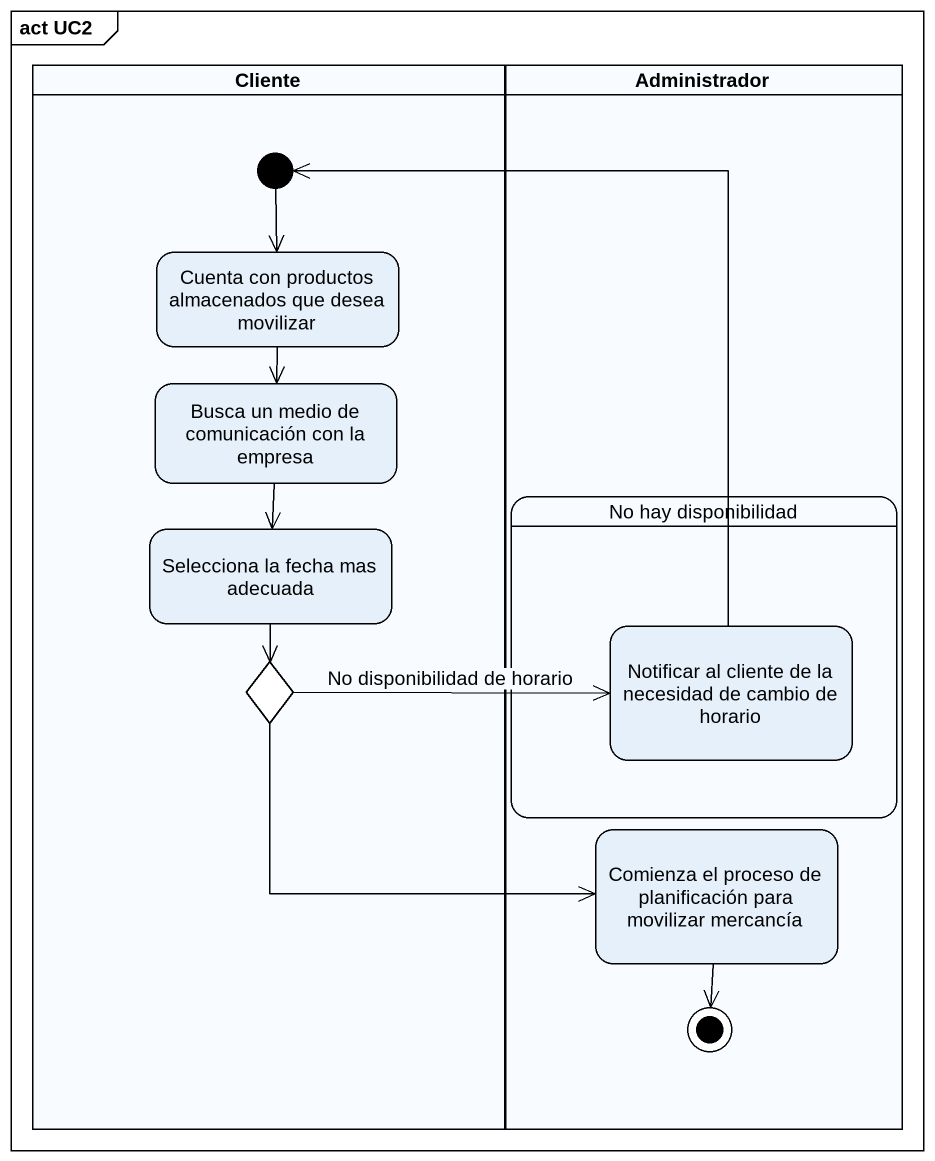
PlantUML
@startuml
mainframe act UC2
hide empty description
state Cliente <<partition>> {
  state initial1 <<start>>
  state "Cuenta con productos almacenados que desea movilizar" as Cuenta_con_productos
  state "Busca un medio de comunicación con la empresa" as Busca_un_medio_de
  state "Selecciona la fecha mas adecuada" as Selecciona_la_fecha_mas
  state choice1 <<choice>>
}
state Administrador <<partition>> {
  state "No hay disponibilidad" as No_hay_disponibilidad {
    state "Notificar al cliente de la necesidad de cambio de horario" as Notificar_al_cliente_de_la
  }
  state "Comienza el proceso de planificación para movilizar mercancía" as Comienza_el_proceso_de
  Comienza_el_proceso_de --> [*]
}
initial1 --> Cuenta_con_productos
Cuenta_con_productos --> Busca_un_medio_de
Busca_un_medio_de --> Selecciona_la_fecha_mas
Selecciona_la_fecha_mas --> choice1
choice1 -right-> Notificar_al_cliente_de_la : No disponibilidad de horario
choice1 -right-> Comienza_el_proceso_de
Notificar_al_cliente_de_la -up-> initial1
@enduml
